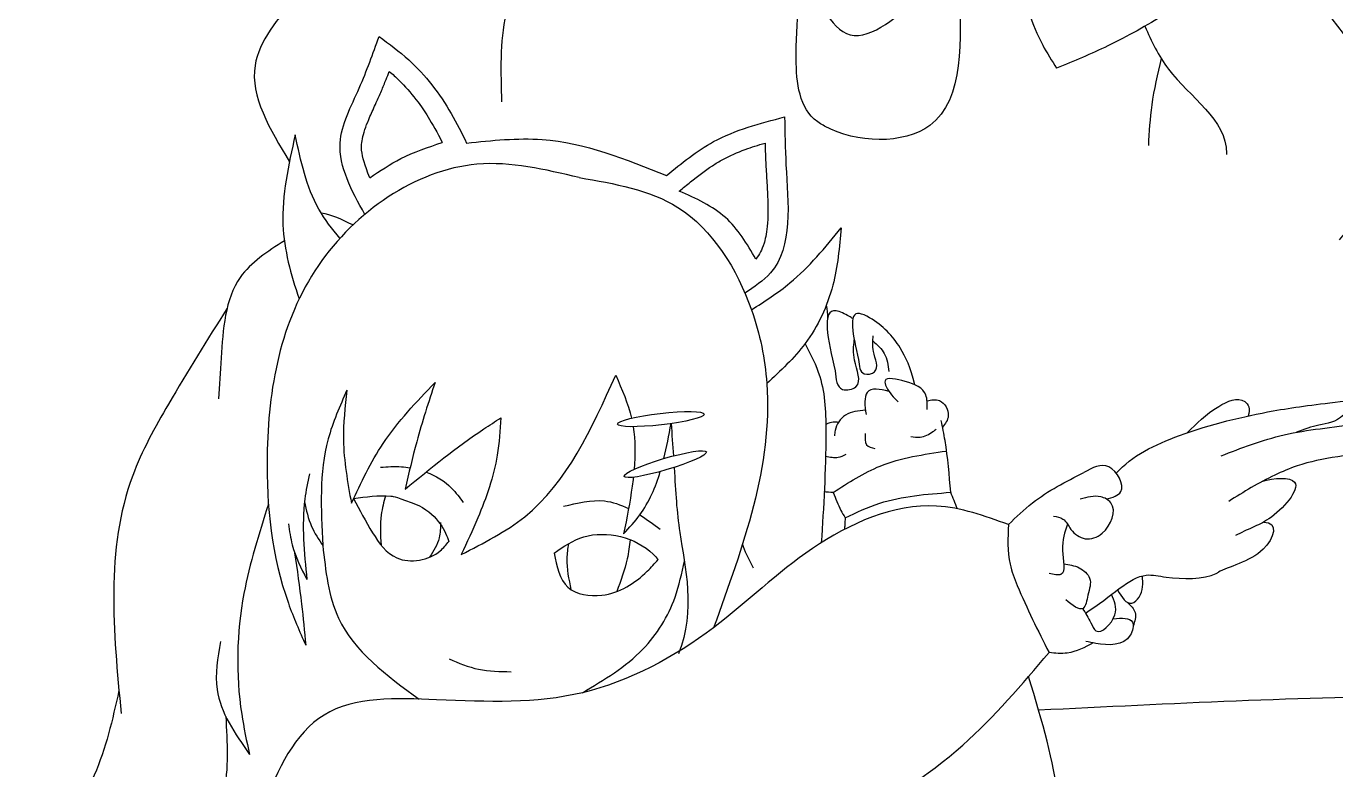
# Model space of a CAD drawing. Header units: inches. Extents: x -573 to 160, y -1 to 711.
# Drawn here: x 8.261 to 9.173, y 4.54 to 5.058 of the extents above; entities that cross this region are included whole.
import ezdxf

# ---------------------------------------------------------------- set-up
doc = ezdxf.new("R2010")
doc.units = ezdxf.units.IN
doc.header["$MEASUREMENT"] = 0
doc.layers.add('HarbyDwg', color=5, linetype='Continuous')

msp = doc.modelspace()

# ---------------------------------------------------------------- linework, layer by layer
at = {"layer": 'HarbyDwg'}
for centre, major_axis, ratio in [((8.70326, 4.78423), (-0.03018, -0.00351), 0.131659), ((8.70632, 4.75282), (-0.02868, -0.00851), 0.133681)]:
    msp.add_ellipse(centre, major_axis=major_axis, ratio=ratio, dxfattribs=at)
for points in [[(8.61105, 5.15172), (8.61105, 5.12714), (8.59524, 5.06686), (8.59231, 5.00541)], [(8.51238, 5.14), (8.44953, 5.07851), (8.42048, 5.03084), (8.44442, 4.96369)], [(8.80424, 5.13289), (8.80836, 5.09236), (8.83791, 5.05183), (8.86265, 5.06145), (8.91351, 5.12877)], [(9.13869, 5.1315), (9.09254, 5.09316), (9.01469, 5.04452), (8.979, 5.02885)], [(8.9093, 5.12071), (8.91088, 5.08479), (8.89063, 4.98899), (8.81729, 4.98854), (8.81009, 4.99349), (8.79749, 5.03892), (8.80491, 5.11367)], [(9.12355, 5.11843), (9.14955, 5.08795), (9.207, 5.00262), (9.21179, 4.97789), (9.17588, 4.90931)], [(8.95251, 5.09154), (8.96927, 5.04506), (8.979, 5.02885)], [(9.04042, 5.05812), (9.05686, 5.02831), (9.09741, 4.9694), (9.09741, 4.96886)], [(9.05188, 5.03559), (9.04525, 5.00329), (9.04289, 4.97501)], [(8.50043, 4.95255), (8.52216, 4.96586), (8.55093, 4.97715)], [(8.5679, 4.97672), (8.62057, 4.97918), (8.70722, 4.95408)], [(8.6464, 4.95261), (8.57512, 4.96195), (8.46466, 4.89141), (8.42887, 4.75851), (8.44368, 4.65598), (8.45579, 4.62653)], [(8.6464, 4.95261), (8.71515, 4.93178), (8.76634, 4.86044), (8.77704, 4.80913), (8.73997, 4.6388)], [(8.76949, 4.89586), (8.74821, 4.92482), (8.71609, 4.94325)], [(8.76634, 4.86044), (8.79315, 4.87916), (8.8289, 4.91762)], [(8.8289, 4.91762), (8.82302, 4.87754), (8.80377, 4.83692), (8.77704, 4.80913)], [(8.44091, 4.90858), (8.41018, 4.88307), (8.3968, 4.82687), (8.39501, 4.79832)], [(8.40105, 4.86161), (8.36021, 4.79476), (8.33522, 4.7448), (8.32719, 4.57888)], [(8.8037, 4.83684), (8.81393, 4.81394), (8.81821, 4.77386), (8.81503, 4.69798)], [(8.82462, 4.81789), (8.8298, 4.80497), (8.83914, 4.80684), (8.83814, 4.82525), (8.83798, 4.83951)], [(8.84096, 4.82575), (8.84494, 4.81581), (8.85213, 4.81725), (8.85136, 4.83141), (8.85124, 4.84238)], [(8.85093, 4.83873), (8.85891, 4.83002), (8.86206, 4.81737)], [(8.48761, 4.72555), (8.50973, 4.76721), (8.54588, 4.80973)], [(8.54588, 4.80973), (8.53312, 4.76849), (8.52509, 4.73539)], [(8.56417, 4.68984), (8.6084, 4.7162), (8.67177, 4.81483)], [(8.88884, 4.79097), (8.88777, 4.80122), (8.87348, 4.81053), (8.85941, 4.81094), (8.86396, 4.80122), (8.86852, 4.79625)], [(8.48455, 4.80444), (8.47146, 4.7704), (8.46767, 4.6962)], [(8.48455, 4.80444), (8.48209, 4.76977), (8.48761, 4.72555)], [(8.86221, 4.80356), (8.84699, 4.80287), (8.84533, 4.79646), (8.84616, 4.78756)], [(9.07025, 4.77481), (9.09189, 4.79314), (9.11001, 4.79645), (9.11289, 4.79273), (9.11252, 4.78648)], [(8.84568, 4.79043), (8.83188, 4.78694), (8.82463, 4.77639), (8.82422, 4.77254)], [(8.88871, 4.79696), (8.89735, 4.7971), (8.90348, 4.78655), (8.8995, 4.77856)], [(8.52509, 4.73539), (8.57991, 4.77742), (8.59181, 4.78507)], [(8.59181, 4.78507), (8.58926, 4.75914), (8.57565, 4.71535), (8.56417, 4.68984)], [(8.90516, 4.73319), (8.90123, 4.76921), (8.89856, 4.78322)], [(9.09356, 4.75863), (9.11465, 4.76654), (9.1374, 4.77322), (9.19074, 4.7816), (9.20068, 4.78113), (9.20139, 4.77096), (9.17489, 4.75795), (9.1465, 4.75157), (9.13089, 4.74518), (9.09886, 4.72687)], [(8.84568, 4.77419), (8.84662, 4.76629), (8.85227, 4.76365)], [(8.8775, 4.77212), (8.8839, 4.77174), (8.89275, 4.77551), (8.89501, 4.7772)], [(8.81798, 4.75846), (8.82686, 4.75763), (8.83232, 4.7597)], [(8.82332, 4.7331), (8.85602, 4.75151), (8.90232, 4.76198)], [(8.45833, 4.74616), (8.45519, 4.72849), (8.45666, 4.67235)], [(8.94541, 4.71073), (8.96211, 4.7258), (8.99789, 4.74702)], [(9.01363, 4.72853), (9.02374, 4.73366), (9.01539, 4.75094), (8.99789, 4.74702)], [(8.45498, 4.72659), (8.45985, 4.70945), (8.46767, 4.6962)], [(8.48916, 4.72884), (8.50239, 4.70496), (8.51933, 4.68741), (8.5495, 4.69237), (8.55549, 4.69898)], [(8.51136, 4.73077), (8.50843, 4.71756), (8.50828, 4.69642)], [(8.82332, 4.7331), (8.82871, 4.7206), (8.83162, 4.71544)], [(8.83162, 4.71544), (8.85569, 4.72553), (8.90516, 4.73319)], [(8.97687, 4.71651), (8.98339, 4.71458), (8.98895, 4.70734), (8.99885, 4.70082), (9.01069, 4.70468), (9.01673, 4.72593), (9.00972, 4.73004), (8.99547, 4.72835)], [(8.4298, 4.72483), (8.41274, 4.66272), (8.41118, 4.5785), (8.41664, 4.55043)], [(8.94541, 4.71073), (8.89534, 4.72363), (8.80884, 4.69398), (8.73997, 4.6388), (8.64863, 4.59346), (8.54685, 4.58857), (8.46858, 4.57787), (8.42739, 4.51446), (8.42115, 4.38348), (8.43172, 4.33212), (8.44892, 4.24483), (8.45851, 4.2001)], [(8.44381, 4.71124), (8.44638, 4.69656), (8.45666, 4.67235)], [(8.54971, 4.71212), (8.54884, 4.70146), (8.54209, 4.68791)], [(8.83162, 4.71544), (8.83139, 4.71045), (8.83112, 4.7072)], [(8.94541, 4.71073), (8.94654, 4.68299), (8.95158, 4.66826), (8.97369, 4.62143)], [(8.98657, 4.71097), (8.98315, 4.69261), (8.98194, 4.67594), (8.97373, 4.67667)], [(8.62894, 4.69085), (8.64951, 4.70208), (8.69783, 4.69013), (8.70141, 4.68631)], [(8.68183, 4.70017), (8.6798, 4.68685), (8.67251, 4.66398)], [(8.44807, 4.6911), (8.4529, 4.65528), (8.45579, 4.62653)], [(8.46767, 4.6962), (8.47864, 4.64543), (8.53481, 4.58893)], [(8.62894, 4.69085), (8.63851, 4.66694), (8.66219, 4.66144), (8.69376, 4.67818), (8.70141, 4.68631)], [(8.63881, 4.69727), (8.63775, 4.68705), (8.64057, 4.66537)], [(8.64863, 4.59346), (8.69073, 4.62384), (8.71311, 4.66004), (8.71961, 4.68527)], [(8.98399, 4.68322), (8.99475, 4.68053), (9.00199, 4.67329), (9.00079, 4.66146), (8.9974, 4.65228), (8.98532, 4.65832)], [(9.02136, 4.66508), (9.03126, 4.65588), (9.03646, 4.66012), (9.0388, 4.67495)], [(8.997, 4.65206), (9.00289, 4.64209), (9.00629, 4.63669), (9.01948, 4.64769), (9.01726, 4.66197)], [(9.02815, 4.6565), (9.03365, 4.64937), (9.03227, 4.63985)], [(9.01842, 4.64507), (9.03175, 4.6427), (9.03029, 4.63347), (9.00636, 4.6278), (8.99922, 4.62927)], [(8.39636, 4.62919), (8.39402, 4.59566), (8.41664, 4.55043)], [(9.00449, 4.62815), (8.98642, 4.62109), (8.97369, 4.62143)], [(8.5106, 4.45505), (8.60976, 4.46705), (8.71833, 4.49457), (8.82943, 4.50731), (8.91356, 4.55692), (8.97369, 4.62143)], [(8.55565, 4.6171), (8.57618, 4.60982), (8.59886, 4.60811)], [(8.32568, 4.59488), (8.30845, 4.53606), (8.26104, 4.4656)], [(8.96642, 4.58146), (9.24168, 4.59135), (9.67107, 4.57631)], [(8.40006, 4.57693), (8.39856, 4.52342), (8.36605, 4.45018), (8.33196, 4.33744), (8.28605, 4.20804)]]:
    msp.add_spline(points, degree=3, dxfattribs=at)
for points, knots in [([(8.49697, 4.92698), (8.48785, 4.94355), (8.4717, 4.9729), (8.49394, 5.01455), (8.50263, 5.03908), (8.50686, 5.05102)], [0, 0, 0, 0, 5.262096, 9.323846, 13.171315, 13.171315, 13.171315, 13.171315]), ([(8.50686, 5.05102), (8.51395, 5.04584), (8.5339, 5.03127), (8.5539, 5.00484), (8.56444, 4.98367), (8.5679, 4.97672)], [13.171315, 13.171315, 13.171315, 13.171315, 15.80032, 20.565778, 22.899032, 22.899032, 22.899032, 22.899032]), ([(8.50043, 4.95255), (8.4967, 4.96191), (8.49547, 4.96622), (8.49447, 4.97394), (8.49464, 4.97715), (8.49655, 4.98534), (8.49832, 4.99005), (8.50189, 4.99829), (8.50341, 5.00156), (8.50616, 5.0076), (8.50738, 5.01034), (8.50967, 5.01573), (8.51077, 5.01841), (8.51256, 5.02296), (8.51329, 5.02483), (8.51399, 5.02669)], [0, 0, 0, 0, 4.356873, 4.356873, 6.099622, 6.099622, 7.842371, 7.842371, 8.907743, 8.907743, 9.728983, 9.728983, 10.550223, 10.550223, 11.130067, 11.130067, 11.130067, 11.130067]), ([(8.51399, 5.02669), (8.51637, 5.02469), (8.51859, 5.02269), (8.52497, 5.01643), (8.52892, 5.01193), (8.53667, 5.00183), (8.54042, 4.99618), (8.54753, 4.98396), (8.55093, 4.97715)], [15.283253, 15.283253, 15.283253, 15.283253, 16.313724, 16.313724, 18.307515, 18.307515, 20.511683, 22.899032, 22.899032, 22.899032, 22.899032]), ([(8.70722, 4.95408), (8.71774, 4.96271), (8.74192, 4.98251), (8.77228, 4.99045), (8.78943, 4.99492)], [0, 0, 0, 0, 4.038135, 9.275133, 9.275133, 9.275133, 9.275133]), ([(8.78943, 4.99492), (8.78961, 4.98403), (8.7902, 4.94839), (8.79664, 4.89528), (8.76832, 4.87642), (8.76181, 4.87208)], [9.275133, 9.275133, 9.275133, 9.275133, 12.622636, 20.228757, 22.496626, 22.496626, 22.496626, 22.496626]), ([(8.44851, 4.98252), (8.44376, 4.96144), (8.43504, 4.92273), (8.44539, 4.88515), (8.45123, 4.86811)], [0, 0, 0, 0, 6.348741, 11.657804, 11.657804, 11.657804, 11.657804]), ([(8.47967, 4.91035), (8.47416, 4.91681), (8.4579, 4.93778), (8.45232, 4.96436), (8.44851, 4.98252)], [1.24601, 1.24601, 1.24601, 1.24601, 3.769805, 9.208347, 9.208347, 9.208347, 9.208347]), ([(8.71609, 4.94325), (8.71872, 4.94541), (8.72132, 4.94754), (8.72903, 4.95371), (8.73407, 4.95754), (8.74154, 4.96245), (8.74397, 4.96393), (8.75128, 4.96794), (8.7565, 4.97022), (8.76646, 4.97388), (8.77105, 4.97534), (8.77579, 4.97673)], [0, 0, 0, 0, 1.010915, 1.010915, 3.032744, 3.032744, 4.003536, 4.003536, 5.945121, 5.945121, 7.48041, 7.48041, 7.48041, 7.48041]), ([(8.77579, 4.97673), (8.7759, 4.97281), (8.77604, 4.96883), (8.77642, 4.9606), (8.77668, 4.95634), (8.77719, 4.94795), (8.77744, 4.94378), (8.77791, 4.93218), (8.77793, 4.92496), (8.77678, 4.91347), (8.77586, 4.90892), (8.7734, 4.90195), (8.77203, 4.8993), (8.76949, 4.89586)], [11.086639, 11.086639, 11.086639, 11.086639, 12.244113, 12.244113, 13.421086, 13.421086, 14.598059, 14.598059, 16.768043, 16.768043, 18.487674, 18.487674, 22.496626, 22.496626, 22.496626, 22.496626]), ([(8.837, 4.85435), (8.8362, 4.85485), (8.83227, 4.85721), (8.81349, 4.86637), (8.81965, 4.83955), (8.82462, 4.81789)], [4.133336, 4.133336, 4.133336, 4.133336, 4.244193, 4.67, 6.456465, 6.456465, 6.456465, 6.456465]), ([(8.8801, 4.80817), (8.87726, 4.82037), (8.86988, 4.83643), (8.85649, 4.85129), (8.8324, 4.86304), (8.83714, 4.84241), (8.84096, 4.82575)], [1.273625, 1.273625, 1.273625, 1.273625, 2.582286, 4.244193, 4.67, 6.456465, 6.456465, 6.456465, 6.456465]), ([(9.02054, 4.74651), (9.03138, 4.75872), (9.06742, 4.77624), (9.12598, 4.7902), (9.15863, 4.79431), (9.18788, 4.79789), (9.17643, 4.78205), (9.16235, 4.78086), (9.15137, 4.77714), (9.14614, 4.77503)], [0, 0, 0, 0, 5.381108, 12.126314, 16.851398, 17.60997, 18.651713, 20.516607, 22.201962, 22.201962, 22.201962, 22.201962]), ([(8.50787, 4.75066), (8.51272, 4.751), (8.51956, 4.75149), (8.52652, 4.75068), (8.52855, 4.75034)], [0, 0, 0, 0, 1.461043, 2.060824, 2.060824, 2.060824, 2.060824]), ([(8.53967, 4.74733), (8.54637, 4.74478), (8.55637, 4.73866), (8.563, 4.72954), (8.56553, 4.72607)], [3.181464, 3.181464, 3.181464, 3.181464, 5.266057, 6.550286, 6.550286, 6.550286, 6.550286]), ([(8.6773, 4.7043), (8.68124, 4.70855), (8.69292, 4.72119), (8.69954, 4.73673), (8.70283, 4.74766)], [0, 0, 0, 0, 1.725824, 5.123263, 5.123263, 5.123263, 5.123263]), ([(8.71245, 4.75053), (8.71357, 4.73264), (8.71523, 4.69924), (8.72769, 4.65149), (8.71555, 4.62052)], [3.073864, 3.073864, 3.073864, 3.073864, 8.459702, 17.231408, 17.231408, 17.231408, 17.231408]), ([(8.68404, 4.7437), (8.6838, 4.74161), (8.68212, 4.72826), (8.67951, 4.71526), (8.6773, 4.7043)], [7.311122, 7.311122, 7.311122, 7.311122, 7.933637, 11.302645, 11.302645, 11.302645, 11.302645]), ([(9.12205, 4.74068), (9.13033, 4.74339), (9.15767, 4.74498), (9.13156, 4.71566), (9.11552, 4.70883), (9.10759, 4.70505), (9.10358, 4.70313)], [1.853033, 1.853033, 1.853033, 1.853033, 4.124116, 7.253127, 8.532455, 9.844149, 9.844149, 9.844149, 9.844149]), ([(8.48916, 4.72884), (8.49771, 4.73006), (8.50806, 4.73154), (8.51899, 4.73019), (8.53459, 4.72389)], [0, 0, 0, 0, 2.609742, 3.160867, 3.160867, 3.160867, 3.160867]), ([(8.63544, 4.72344), (8.64511, 4.72578), (8.66095, 4.72962), (8.67527, 4.72459), (8.68072, 4.72185)], [0, 0, 0, 0, 2.868395, 4.6991, 4.6991, 4.6991, 4.6991]), ([(9.12329, 4.71248), (9.13398, 4.71236), (9.12688, 4.68775), (9.09788, 4.68095), (9.09173, 4.67762)], [0.760678, 0.760678, 0.760678, 0.760678, 3.643716, 7.01919, 7.01919, 7.01919, 7.01919]), ([(8.76009, 4.69685), (8.76024, 4.69638), (8.76212, 4.69078), (8.76495, 4.68544), (8.76754, 4.68055)], [4.034848, 4.034848, 4.034848, 4.034848, 4.186553, 5.830137, 5.830137, 5.830137, 5.830137]), ([(8.99903, 4.64898), (9.01757, 4.66052), (9.03351, 4.67898), (9.05975, 4.67239), (9.08257, 4.67258), (9.09124, 4.6771), (9.09173, 4.67762)], [0, 0, 0, 0, 4.696744, 6.373781, 10.048665, 10.293671, 10.293671, 10.293671, 10.293671]), ([(8.75105, 4.41223), (8.77496, 4.4119), (8.83594, 4.41103), (8.91017, 4.42652), (8.95812, 4.4559), (8.9916, 4.48547), (8.9795, 4.54008), (8.95942, 4.60471)], [0, 0, 0, 0, 7.190275, 18.340379, 21.919482, 24.154806, 37.659633, 37.659633, 37.659633, 37.659633])]:
    msp.add_open_spline(points, degree=3, knots=knots, dxfattribs=at)
for points in [[(8.48871, 4.91959), (8.48119, 4.92323), (8.47366, 4.92686), (8.46656, 4.9279)], [(8.81851, 4.86366), (8.81894, 4.86066), (8.81921, 4.85765), (8.81937, 4.85462)], [(8.67177, 4.81483), (8.6761, 4.80499), (8.68042, 4.79514), (8.68278, 4.78484)], [(8.82693, 4.78192), (8.82506, 4.78221), (8.82197, 4.78268), (8.81819, 4.78046)], [(8.68392, 4.77892), (8.68545, 4.76922), (8.68542, 4.75919), (8.68458, 4.74921)], [(8.70528, 4.75668), (8.70725, 4.76467), (8.70881, 4.7729), (8.71038, 4.78113)], [(8.71038, 4.78113), (8.7109, 4.7736), (8.71143, 4.76607), (8.71193, 4.75854)], [(8.82332, 4.7331), (8.82112, 4.73317), (8.81893, 4.73324), (8.81706, 4.73365)], [(8.90991, 4.72166), (8.90829, 4.7255), (8.90672, 4.72934), (8.90516, 4.73319)], [(8.53459, 4.72389), (8.54876, 4.71678), (8.55301, 4.70554), (8.55549, 4.69898)], [(8.68854, 4.7174), (8.69332, 4.71439), (8.69803, 4.71098), (8.70274, 4.70756)]]:
    msp.add_open_spline(points, degree=3, dxfattribs=at)

doc.saveas('drawing.dxf')
